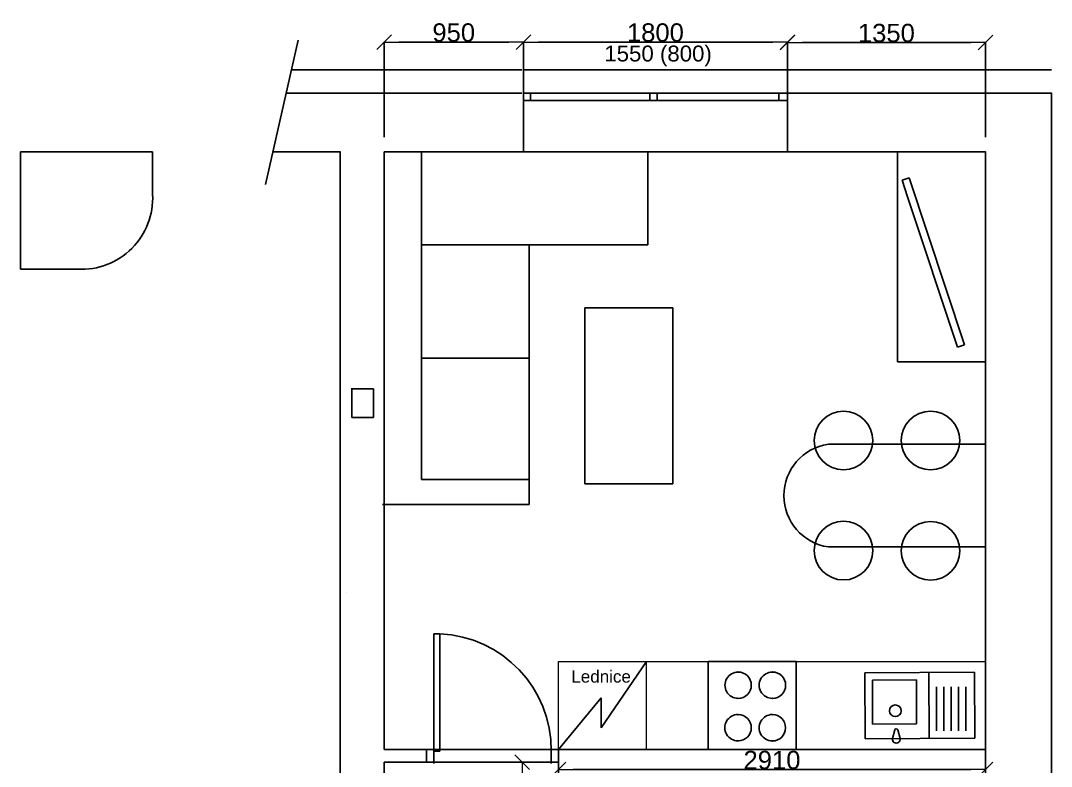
# Model space of a CAD drawing. Header units: millimetres. Extents: x 1480 to 86316, y 1484 to 27567.
# Drawn here: x 79238 to 86266, y 21349 to 26436 of the extents above; entities that cross this region are included whole.
import ezdxf

# ---------------------------------------------------------------- set-up
doc = ezdxf.new("R2010")
doc.units = ezdxf.units.MM
doc.layers.add('přís2 sanita', color=7, linetype='Continuous')
doc.layers.add('sládek zona', color=7, linetype='Continuous')
doc.styles.add('GENERATED_STYLE_1', font='arial.ttf')
doc.styles.add('GENERATED_STYLE_2', font='arialbd.ttf')
doc.dimstyles.new('GENERATED_STYLE__1', dxfattribs={"dimtxt": 125, "dimasz": 100, "dimexe": 0.18, "dimexo": 100, "dimgap": 0.1, "dimtad": 1, "dimdec": 0, "dimzin": 0, "dimdsep": 46, "dimtxsty": 'GENERATED_STYLE_1', "dimblk": 'ARROWHEAD_6', "dimcen": 0.09, "dimclrd": 4, "dimclre": 4, "dimclrt": 4, "dimazin": 0, "dimtfac": 1, "dimtdec": 0, "dimtmove": 0, "dimatfit": 3, "dimldrblk": 'OBLIQUE', "dimfxl": 0, "dimtfillclr": 4, "dimtolj": 1, "dimtzin": 0, "dimarcsym": 0})

# ---------------------------------------------------------------- blocks, each defined once
blk = doc.blocks.new('ARROWHEAD_6')
at = {"color": 0, "linetype": 'Continuous', "lineweight": 0}
for p, q in [((0, 0), (-1, 0)), ((-0.5, -0.5), (0.5, 0.5))]:
    blk.add_line(p, q, dxfattribs=at)
blk = doc.blocks.new('*D202')
at = {"color": 4, "lineweight": -2, "transparency": 16777216}
for p, q in [((82666.4, 26203.9), (82666.4, 26290)), ((82766.4, 26289.8), (84366.4, 26289.8)), ((84466.4, 26203.9), (84466.4, 26290))]:
    blk.add_line(p, q, dxfattribs=at)
at = {"layer": 'Defpoints', "color": 0, "transparency": 16777216}
for p in [(84466.4, 26289.8), (82666.4, 26103.9), (84466.4, 26103.9)]:
    blk.add_point(p, dxfattribs=at)
at = {"color": 4, "lineweight": -2, "transparency": 16777216, "xscale": 100, "yscale": 100, "zscale": 100, "rotation": 180}
blk.add_blockref('ARROWHEAD_6', (82666.4, 26289.8), dxfattribs=at)
at = {"color": 4, "lineweight": -2, "transparency": 16777216, "xscale": 100, "yscale": 100, "zscale": 100}
blk.add_blockref('ARROWHEAD_6', (84466.4, 26289.8), dxfattribs=at)
at = {"color": 4, "transparency": 16777216, "insert": (83566.4, 26353.7), "char_height": 125, "attachment_point": 5, "style": 'GENERATED_STYLE_1'}
blk.add_mtext('\\A1;1800', dxfattribs=at)
blk = doc.blocks.new('_Oblique')
at = {"color": 0, "linetype": 'ByBlock', "lineweight": -2}
blk.add_line((-0.5, -0.5), (0.5, 0.5), dxfattribs=at)
blk = doc.blocks.new('*D251')
at = {"color": 4, "lineweight": -2, "transparency": 16777216}
for p, q in [((82758.9, 21378.7), (82659.1, 21378.7)), ((82658.9, 20233.9), (82658.9, 21278.7)), ((81816.3, 20133.9), (82659.1, 20133.9))]:
    blk.add_line(p, q, dxfattribs=at)
at = {"layer": 'Defpoints', "color": 0, "transparency": 16777216}
for p in [(82658.9, 21378.7), (82658.9, 21378.7), (81716.3, 20133.9)]:
    blk.add_point(p, dxfattribs=at)
at = {"color": 4, "lineweight": -2, "transparency": 16777216, "xscale": 100, "yscale": 100, "zscale": 100}
for p, rotation in [((82658.9, 21378.7), 90), ((82658.9, 20133.9), 270)]:
    blk.add_blockref('ARROWHEAD_6', p, dxfattribs=dict(at, rotation=rotation))
at = {"color": 4, "transparency": 16777216, "insert": (82595, 20935.5), "char_height": 125, "attachment_point": 5, "rotation": 90, "style": 'GENERATED_STYLE_1'}
blk.add_mtext('\\A1;1245', dxfattribs=at)
blk = doc.blocks.new('sprch kout 90x80')
at = {"color": 6}
for p, q in [((-104985, 19509.6), (-104985, 18709.6)), ((-104985, 19509.6), (-104085, 19509.6)), ((-104085, 19509.6), (-104085, 19219.6)), ((-104085, 19219.6), (-104085, 19219.6)), ((-104985, 18709.6), (-104595, 18709.6))]:
    blk.add_line(p, q, dxfattribs=at)
blk.add_arc((-104571.8, 19196.4), 487.4, 267.27395, 2.72605, dxfattribs=at)
blk = doc.blocks.new('*D256')
at = {"color": 4, "lineweight": -2, "transparency": 16777216}
for p, q in [((84466.4, 25639.9), (84466.4, 26286.5)), ((84566.4, 26286.3), (85716.4, 26286.3)), ((85816.4, 25639.9), (85816.4, 26286.5))]:
    blk.add_line(p, q, dxfattribs=at)
at = {"layer": 'Defpoints', "color": 0, "transparency": 16777216}
for p in [(85816.4, 26286.3), (84466.4, 25539.9), (85816.4, 25539.9)]:
    blk.add_point(p, dxfattribs=at)
at = {"color": 4, "lineweight": -2, "transparency": 16777216, "xscale": 100, "yscale": 100, "zscale": 100, "rotation": 180}
blk.add_blockref('ARROWHEAD_6', (84466.4, 26286.3), dxfattribs=at)
at = {"color": 4, "lineweight": -2, "transparency": 16777216, "xscale": 100, "yscale": 100, "zscale": 100}
blk.add_blockref('ARROWHEAD_6', (85816.4, 26286.3), dxfattribs=at)
at = {"color": 4, "transparency": 16777216, "insert": (85141.4, 26350.3), "char_height": 125, "attachment_point": 5, "style": 'GENERATED_STYLE_1'}
blk.add_mtext('\\A1;1350', dxfattribs=at)
blk = doc.blocks.new('*D222')
at = {"color": 4, "lineweight": -2, "transparency": 16777216}
for p, q in [((81716.4, 25639.9), (81716.4, 26290)), ((81816.4, 26289.8), (82566.4, 26289.8)), ((82666.4, 25639.9), (82666.4, 26290))]:
    blk.add_line(p, q, dxfattribs=at)
at = {"layer": 'Defpoints', "color": 0, "transparency": 16777216}
for p in [(82666.4, 26289.8), (81716.4, 25539.9), (82666.4, 25539.9)]:
    blk.add_point(p, dxfattribs=at)
at = {"color": 4, "lineweight": -2, "transparency": 16777216, "xscale": 100, "yscale": 100, "zscale": 100, "rotation": 180}
blk.add_blockref('ARROWHEAD_6', (81716.4, 26289.8), dxfattribs=at)
at = {"color": 4, "lineweight": -2, "transparency": 16777216, "xscale": 100, "yscale": 100, "zscale": 100}
blk.add_blockref('ARROWHEAD_6', (82666.4, 26289.8), dxfattribs=at)
at = {"color": 4, "transparency": 16777216, "insert": (82191.4, 26353.7), "char_height": 125, "attachment_point": 5, "style": 'GENERATED_STYLE_1'}
blk.add_mtext('\\A1;950', dxfattribs=at)
blk = doc.blocks.new('*D257')
at = {"color": 4, "lineweight": -2, "transparency": 16777216}
for p, q in [((82906.4, 21363.9), (82906.4, 21327.5)), ((83006.4, 21327.7), (85716.4, 21327.7)), ((85816.4, 21363.9), (85816.4, 21327.5))]:
    blk.add_line(p, q, dxfattribs=at)
at = {"layer": 'Defpoints', "color": 0, "transparency": 16777216}
for p in [(82906.4, 21463.9), (85816.4, 21463.9), (85816.4, 21327.7)]:
    blk.add_point(p, dxfattribs=at)
at = {"color": 4, "lineweight": -2, "transparency": 16777216, "xscale": 100, "yscale": 100, "zscale": 100, "rotation": 180}
blk.add_blockref('ARROWHEAD_6', (82906.4, 21327.7), dxfattribs=at)
at = {"color": 4, "lineweight": -2, "transparency": 16777216, "xscale": 100, "yscale": 100, "zscale": 100}
blk.add_blockref('ARROWHEAD_6', (85816.4, 21327.7), dxfattribs=at)
at = {"color": 4, "transparency": 16777216, "insert": (84361.4, 21391.6), "char_height": 125, "attachment_point": 5, "style": 'GENERATED_STYLE_1'}
blk.add_mtext('\\A1;2910', dxfattribs=at)

msp = doc.modelspace()

# ---------------------------------------------------------------- linework, layer by layer
at = {"color": 1}
for p, q in [((80908.3, 25318.3), (81129.8, 26302.3)), ((81084.3, 26099.9), (82656.4, 26099.9)), ((82666.4, 25539.9), (82666.4, 26099.9)), ((82666.4, 26099.9), (82666.4, 25699.9)), ((82666.4, 26099.9), (84466.4, 26099.9)), ((84466.4, 26099.9), (86266.4, 26099.9)), ((84466.4, 25539.9), (84466.4, 26099.9)), ((81048.2, 25939.9), (82656.4, 25939.9)), ((82666.4, 25939.9), (84466.4, 25939.9)), ((82713.7, 25889.9), (82713.7, 25939.9)), ((83528.5, 25939.9), (83528.5, 25889.9)), ((83578.5, 25939.9), (83578.5, 25889.9)), ((84407.7, 25889.9), (84407.7, 25939.9)), ((84466.4, 25939.9), (86266.4, 25939.9)), ((86266.4, 22756.1), (86266.4, 25944.1)), ((82666.4, 25889.9), (84466.4, 25889.9)), ((80958.2, 25539.9), (81416.4, 25539.9)), ((81416.4, 25543.9), (81416.4, 21093.9)), ((81416.4, 25543.9), (81416.4, 22343.9)), ((81716.4, 25539.9), (81716.4, 21463.9)), ((81716.4, 25539.9), (84466.4, 25539.9)), ((84416.8, 25539.9), (85816.4, 25539.9)), ((85816.4, 25543.9), (85816.4, 21463.9)), ((81416.4, 24943.9), (81416.4, 22592.4)), ((81496.4, 23728.9), (81496.4, 23928.9)), ((81496.4, 23924.9), (81645.1, 23924.9)), ((81645.1, 23728.9), (81496.4, 23728.9)), ((86266.4, 14219.5), (86266.4, 22756.1)), ((81457.2, 22532.3), (81457.2, 22532.3)), ((82006.4, 21463.7), (81716.4, 21463.9)), ((82006.4, 21378.7), (82006.4, 21463.7)), ((82906.4, 21378.7), (82906.4, 21463.7)), ((85816.4, 21463.9), (85816.4, 21363.9)), ((81716.4, 21378.7), (82006.4, 21378.7)), ((82906.6, 20763.9), (82906.6, 21378.7)), ((85816.4, 21363.9), (85816.4, 19293.9))]:
    msp.add_line(p, q, dxfattribs=at)
at = {"color": 4}
for p, q in [((80958.2, 25539.9), (81251.5, 25539.9)), ((82056.4, 21453.7), (82056.4, 22253.7)), ((82056.4, 22253.7), (82096.4, 22253.7)), ((82096.4, 22253.7), (82096.4, 21453.7)), ((82006.4, 21463.7), (82906.4, 21463.9)), ((82056.4, 21378.7), (82056.4, 21463.7)), ((82096.4, 21463.7), (82056.4, 21463.7)), ((82056.4, 21368.7), (82056.4, 21453.7)), ((82096.4, 21453.7), (82056.4, 21453.7)), ((82856.4, 21378.7), (82856.4, 21463.7)), ((82856.4, 21368.7), (82856.4, 21453.7)), ((82006.4, 21378.7), (82906.4, 21378.7))]:
    msp.add_line(p, q, dxfattribs=at)
at = {"color": 7}
for p, q in [((81970.9, 25535.9), (81970.9, 23306.6)), ((83515.6, 24905.5), (83515.6, 25535.9)), ((85216.4, 25535.9), (85216.4, 24109.4)), ((85296.3, 25362.7), (85248.9, 25347)), ((85248.9, 25347), (85286.5, 25233.1)), ((85672.9, 24223.3), (85296.3, 25362.7)), ((85286.5, 25233.1), (85625.5, 24207.6)), ((83515.6, 24905.5), (81970.9, 24905.5)), ((82705.9, 24905.5), (82705.9, 23135.9)), ((83085.4, 24476.4), (83085.4, 23276.4)), ((83085.4, 24476.4), (83685.4, 24476.4)), ((83685.4, 23276.4), (83685.4, 24476.4)), ((85625.5, 24207.6), (85672.9, 24223.3)), ((82705.9, 24133.6), (81970.9, 24133.6)), ((85216.4, 24109.4), (85816.4, 24109.4)), ((84745.8, 23545.9), (85816.9, 23545.9)), ((81970.9, 23306.6), (82705.9, 23306.6)), ((83085.4, 23276.4), (83685.4, 23276.4)), ((81705.9, 23135.9), (82705.9, 23135.9)), ((85816.4, 22845.9), (84745.8, 22845.9))]:
    msp.add_line(p, q, dxfattribs=at)
at = {"color": 6}
for p, q in [((81645.1, 23924.9), (81645.1, 23728.9)), ((81716.4, 21378.7), (81716.3, 20133.9))]:
    msp.add_line(p, q, dxfattribs=at)
at = {"color": 2}
for p, q in [((83197.4, 21610.8), (83506.4, 22063.9)), ((83925.5, 22063.9), (84527.1, 22063.4)), ((83925.5, 22063.9), (83927.1, 21463.9)), ((84527.2, 21463.5), (84527.1, 22063.4)), ((84994.6, 21987.9), (85742.4, 21991.3)), ((84996.7, 21537.9), (84994.6, 21987.9)), ((85046.4, 21937.7), (85346.4, 21938.8)), ((85046.4, 21937.7), (85346.4, 21938.8)), ((85047.5, 21637.7), (85046.4, 21937.7)), ((85047.5, 21637.7), (85046.4, 21937.7)), ((85346.4, 21938.8), (85347.5, 21638.8)), ((85432.9, 21540.3), (85430.9, 21990.3)), ((85742.4, 21991.3), (85744.4, 21541.3)), ((85483.5, 21590.5), (85482.4, 21890.5)), ((85533.5, 21590.6), (85532.4, 21890.6)), ((85533.5, 21590.6), (85532.4, 21890.6)), ((85583.5, 21590.8), (85582.4, 21890.8)), ((85633.5, 21591), (85632.4, 21891)), ((85683.5, 21591.2), (85682.4, 21891.2)), ((82906.4, 21463.9), (83197.4, 21817.5)), ((83197.4, 21817.5), (83197.4, 21610.8)), ((85347.5, 21638.8), (85047.5, 21637.7)), ((85347.5, 21638.8), (85047.5, 21637.7)), ((85182.8, 21538.8), (85198.7, 21597.6)), ((85182.8, 21538.8), (85198.7, 21597.6)), ((85234.8, 21539.1), (85218.4, 21597.8)), ((85234.8, 21539.1), (85218.4, 21597.8)), ((85744.4, 21541.3), (84996.7, 21537.9)), ((82906.4, 21463.9), (85816.4, 21463.9)), ((84415, 21463.5), (83925, 21463.9)), ((84531.5, 21463.5), (83929.4, 21463.9))]:
    msp.add_line(p, q, dxfattribs=at)
at = {"color": 7}
for centre in [(84848.6, 23571.2), (85442.8, 23572.1), (84848.6, 22820.6), (85442.8, 22819.7)]:
    msp.add_circle(centre, 200, dxfattribs=at)
at = {"color": 2}
msp.add_circle((85202.3, 21728.3), 40, dxfattribs=at)
at = {"color": 7}
msp.add_arc((84795.8, 23195.9), 353.6, 98.1301, 261.8699, dxfattribs=at)
at = {"color": 4}
msp.add_arc((82061, 21459.1), 795.4, 359.61382, 87.44858, dxfattribs=at)
at = {"color": 2}
for centre, radius, start, end in [((84130.5, 21902.7), 90, 89.95263, 269.95263), ((84130.5, 21902.7), 90, 89.95263, 269.95263), ((84130.5, 21902.7), 90, 269.95263, 89.95263), ((84130.5, 21902.7), 90, 269.95263, 89.95263), ((84364.3, 21902.5), 90, 89.95263, 269.95263), ((84364.3, 21902.5), 90, 89.95263, 269.95263), ((84364.3, 21902.5), 90, 269.95263, 89.95263), ((84364.3, 21902.5), 90, 269.95263, 89.95263), ((84130.2, 21612.7), 90, 89.95263, 269.95263), ((84130.2, 21612.7), 90, 89.95263, 269.95263), ((84130.2, 21612.7), 90, 269.95263, 89.95263), ((84130.2, 21612.7), 90, 269.95263, 89.95263), ((84364.1, 21612.5), 90, 89.95263, 269.95263), ((84364.1, 21612.5), 90, 89.95263, 269.95263), ((84364.1, 21612.5), 90, 269.95263, 89.95263), ((84364.1, 21612.5), 90, 269.95263, 89.95263), ((85208.5, 21595.9), 10, 10.66322, 169.95452), ((85208.5, 21595.9), 10, 10.66322, 169.95452), ((85208.9, 21534.3), 26.4, 170.28264, 10.3351)]:
    msp.add_arc(centre, radius, start, end, dxfattribs=at)
for p in [(84130.5, 21992.7), (84130.5, 21992.7), (84364.4, 21992.5), (84364.4, 21992.5), (84130.4, 21812.7), (84130.4, 21812.7), (84364.2, 21812.5), (84364.2, 21812.5), (84130.3, 21702.7), (84130.3, 21702.7), (84364.1, 21702.5), (84364.1, 21702.5), (84130.1, 21522.7), (84130.1, 21522.7), (84364, 21522.5), (84364, 21522.5)]:
    msp.add_point(p, dxfattribs=at)
at = {"layer": 'přís2 sanita', "color": 2, "linetype": 'Continuous', "lineweight": 20}
for p, q in [((82906.4, 22063.9), (85816.4, 22063.9)), ((82906.4, 21463.9), (82906.4, 22063.9)), ((83506.4, 21463.9), (83506.4, 22063.9))]:
    msp.add_line(p, q, dxfattribs=at)

# ---------------------------------------------------------------- block references
at = {"color": 3}
msp.add_blockref('sprch kout 90x80', (184223.2, 6030.3), dxfattribs=at)

# ---------------------------------------------------------------- texts
at = {"color": 4, "insert": (83584.7, 26195), "char_height": 108.509, "attachment_point": 5, "style": 'GENERATED_STYLE_1'}
msp.add_mtext('\\A1;1550 (800)', dxfattribs=at)
at = {"layer": 'sládek zona', "linetype": 'Continuous', "lineweight": 13, "insert": (82993.1, 22003.6), "char_height": 83.035, "attachment_point": 1, "style": 'GENERATED_STYLE_2'}
msp.add_mtext('\\pxql;{\\fArial|b0|i0|c238|p38;Lednice}', dxfattribs=at)

# ---------------------------------------------------------------- dimensions: what is measured, and where the dimension line sits
at = {"color": 7}
for base, p1, p2, picture, middle in [((82666.4, 26289.8), (81716.4, 25539.9), (82666.4, 25539.9), '*D222', (82191.4, 26353.7)), ((85816.4, 26286.3), (84466.4, 25539.9), (85816.4, 25539.9), '*D256', (85141.4, 26350.3)), ((85816.4, 21327.7), (82906.4, 21463.9), (85816.4, 21463.9), '*D257', (84361.4, 21391.6))]:
    dim = msp.add_linear_dim(base=base, p1=p1, p2=p2, dimstyle='GENERATED_STYLE__1', dxfattribs=at)
    dim.commit()
    dim.dimension.update_dxf_attribs({"geometry": picture, "text_midpoint": middle})
at = {"color": 1}
dim = msp.add_linear_dim(base=(84466.4, 26289.8), p1=(82666.4, 26103.9), p2=(84466.4, 26103.9), dimstyle='GENERATED_STYLE__1', override={"dimtmove": 1}, dxfattribs=at)
dim.commit()
dim.dimension.update_dxf_attribs({"geometry": '*D202', "text_midpoint": (83566.4, 26353.7)})
at = {"color": 6}
dim = msp.add_linear_dim(base=(82658.9, 21378.7), p1=(81716.3, 20133.9), p2=(82658.9, 21378.7), angle=90, dimstyle='GENERATED_STYLE__1', override={"dimtmove": 1}, dxfattribs=at)
dim.commit()
dim.dimension.update_dxf_attribs({"geometry": '*D251', "text_midpoint": (82658.9, 20935.5), "dimtype": 160})

doc.saveas('drawing.dxf')
